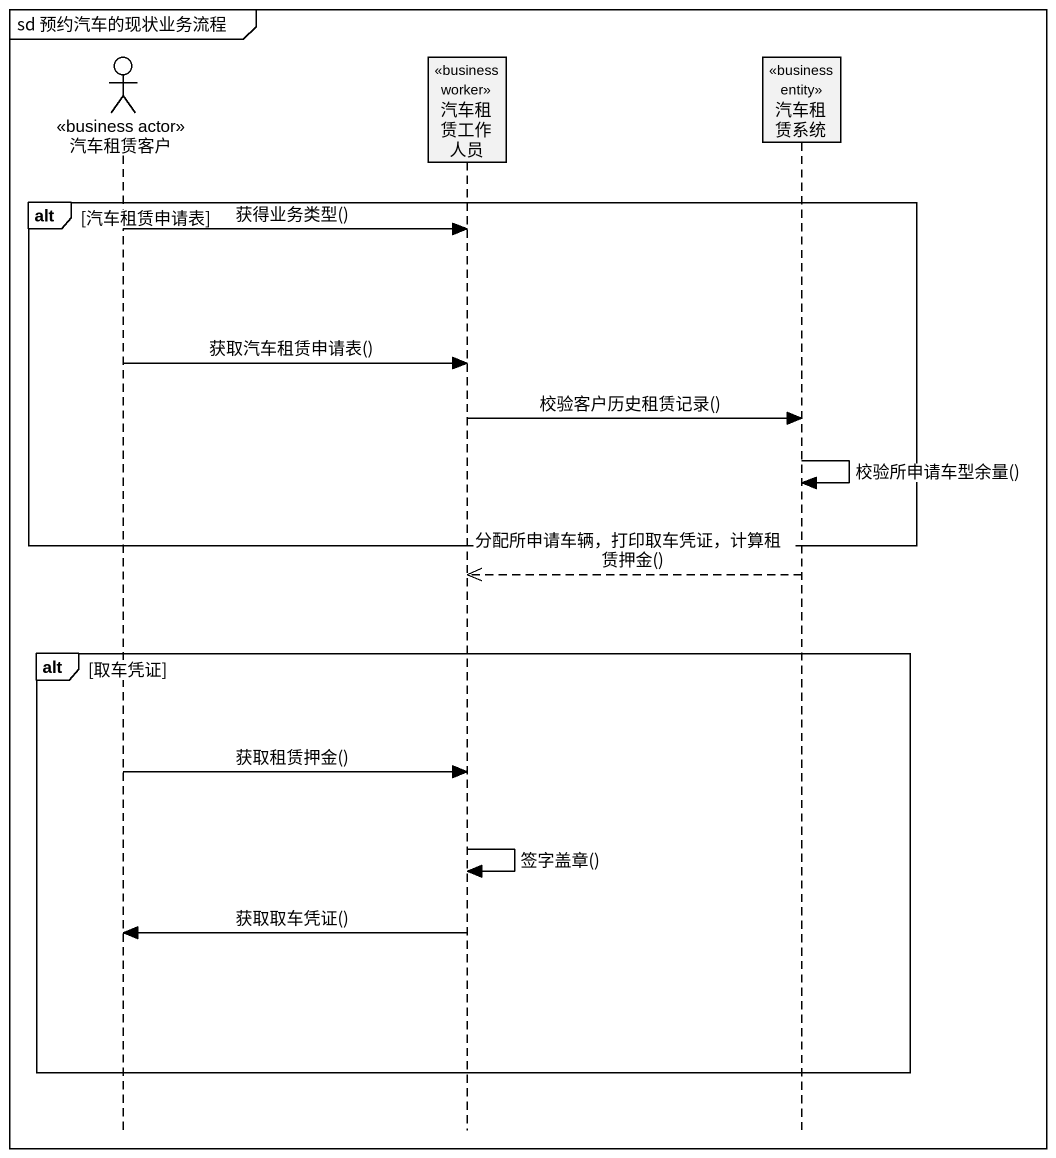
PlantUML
@startuml
mainframe sd 预约汽车的现状业务流程
hide footbox
actor 汽车租赁客户 <<business actor>>
participant 汽车租赁工作人员 <<business worker>>
participant 汽车租赁系统 <<business entity>>

alt 汽车租赁申请表
  汽车租赁客户 -> 汽车租赁工作人员 : 获得业务类型()
  汽车租赁客户 -> 汽车租赁工作人员 : 获取汽车租赁申请表()
  汽车租赁工作人员 -> 汽车租赁系统 : 校验客户历史租赁记录()
  汽车租赁系统 -> 汽车租赁系统 : 校验所申请车型余量()
end
汽车租赁系统 -->> 汽车租赁工作人员 : 分配所申请车辆，打印取车凭证，计算租赁押金()
alt 取车凭证
  汽车租赁客户 -> 汽车租赁工作人员 : 获取租赁押金()
  汽车租赁工作人员 -> 汽车租赁工作人员 : 签字盖章()
  汽车租赁工作人员 -> 汽车租赁客户 : 获取取车凭证()
end
@enduml
